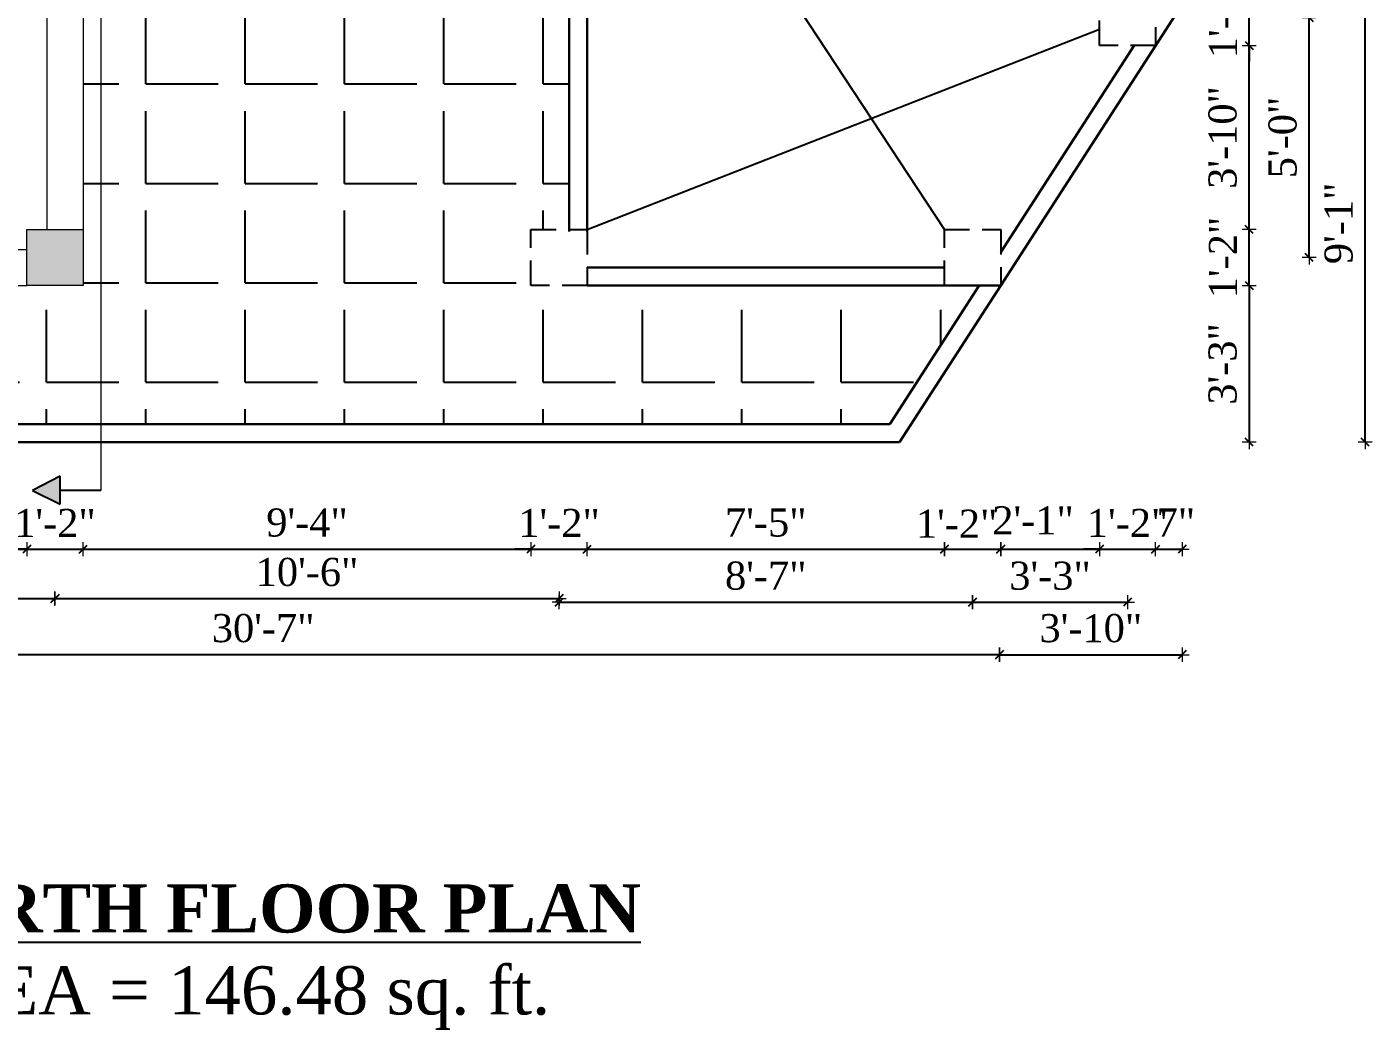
# Model space of a CAD drawing. Header units: inches. Extents: x 151827 to 346502, y -56182 to -23217.
# Drawn here: x 155697.4 to 156032.5, y -32039.4 to -31789.5 of the extents above; entities that cross this region are included whole.
import ezdxf

# ---------------------------------------------------------------- set-up
doc = ezdxf.new("R2010")
doc.units = ezdxf.units.IN
doc.header["$LTSCALE"] = 5
doc.header["$MEASUREMENT"] = 0
doc.linetypes.add('HIDDEN', pattern=[0.375, 0.25, -0.125])
doc.layers.add('A-WALL', color=7, linetype='Continuous', lineweight=9)
doc.layers.add('Dimension', color=7, linetype='Continuous', lineweight=18)
doc.layers.add('dim line', color=7, linetype='Continuous', lineweight=15, true_color=0xfab2b2)
doc.layers.add('TEXT', color=6, linetype='Continuous')
doc.layers.add('WALL', color=7, linetype='Continuous')
doc.styles.add('ordinary', font='times.ttf')
doc.dimstyles.new('Copy of 96', dxfattribs={"dimtxt": 7, "dimasz": 4, "dimexe": 0.5, "dimexo": 0.5, "dimgap": 3, "dimtad": 1, "dimdec": 1, "dimzin": 11, "dimdsep": 46, "dimlunit": 4, "dimtxsty": 'ordinary', "dimblk": 'OBLIQUE', "dimcen": 0.09, "dimse1": 1, "dimse2": 1, "dimclrt": 6, "dimazin": 0, "dimtfac": 1, "dimtdec": 1, "dimtix": 1, "dimtmove": 2, "dimatfit": 3, "dimldrblk": 'leader', "dimfxl": 0.5, "dimfxlon": 1, "dimtolj": 1, "dimtzin": 0, "dimarcsym": 0})

# ---------------------------------------------------------------- blocks, each defined once
blk = doc.blocks.new('oblique')
at = {"color": 0, "lineweight": -2}
blk.add_line((0.25, 0.25), (-0.25, -0.25), dxfattribs=at)
at = {"layer": 'dim line', "lineweight": 9}
for p, q in [((-0.4375, 0), (0.4375, 0)), ((0, 0.4375), (0, -0.4375))]:
    blk.add_line(p, q, dxfattribs=at)
blk = doc.blocks.new('*D1804')
at = {"layer": 'A-WALL', "color": 0, "lineweight": -2, "ltscale": 5, "transparency": 16777216}
for p, q in [((156001.83, -31839.95), (156001.83, -31835.95)), ((156001.83, -31853.95), (156001.83, -31839.95)), ((156001.83, -31853.95), (156001.83, -31857.95))]:
    blk.add_line(p, q, dxfattribs=at)
at = {"layer": 'Defpoints', "color": 0, "ltscale": 5, "transparency": 16777216}
for p in [(155939.96, -31839.95), (156001.83, -31839.95), (155939.96, -31853.95)]:
    blk.add_point(p, dxfattribs=at)
at = {"layer": 'A-WALL', "color": 0, "lineweight": -2, "ltscale": 5, "transparency": 16777216, "xscale": 4, "yscale": 4, "zscale": 4}
for p, rotation in [((156001.83, -31839.95), 270), ((156001.83, -31853.95), 90)]:
    blk.add_blockref('oblique', p, dxfattribs=dict(at, rotation=rotation))
at = {"layer": 'A-WALL', "color": 6, "ltscale": 5, "transparency": 16777216, "insert": (155995.33, -31846.95), "char_height": 7, "attachment_point": 5, "rotation": 90, "style": 'ordinary'}
blk.add_mtext('\\A1;1\'-2"', dxfattribs=at)
blk = doc.blocks.new('_OBLIQUE')
at = {"color": 0, "linetype": 'ByBlock'}
blk.add_line((-0.5, -0.5), (0.5, 0.5), dxfattribs=at)
blk = doc.blocks.new('leader')
at = {"layer": 'Dimension'}
for p, q in [((0, -4.328), (0, 4.328)), ((-4.424, 0), (4.424, 0))]:
    blk.add_line(p, q, dxfattribs=at)
blk = doc.blocks.new('*D1805')
at = {"layer": 'A-WALL', "color": 0, "lineweight": -2, "ltscale": 5, "transparency": 16777216}
blk.add_line((156001.83, -31839.95), (156001.83, -31794.17), dxfattribs=at)
at = {"layer": 'Defpoints', "color": 0, "ltscale": 5, "transparency": 16777216}
for p in [(155978.57, -31794.17), (156001.83, -31794.17), (155939.96, -31839.95)]:
    blk.add_point(p, dxfattribs=at)
at = {"layer": 'A-WALL', "color": 0, "lineweight": -2, "ltscale": 5, "transparency": 16777216, "xscale": 4, "yscale": 4, "zscale": 4}
for p, rotation in [((156001.83, -31794.17), 90), ((156001.83, -31839.95), 270)]:
    blk.add_blockref('oblique', p, dxfattribs=dict(at, rotation=rotation))
at = {"layer": 'A-WALL', "color": 6, "ltscale": 5, "transparency": 16777216, "insert": (155995.27, -31817.06), "char_height": 7, "attachment_point": 5, "rotation": 90, "style": 'ordinary'}
blk.add_mtext('\\A1;3\'-10"', dxfattribs=at)
blk = doc.blocks.new('*D1806')
at = {"layer": 'A-WALL', "color": 0, "lineweight": -2, "ltscale": 5, "transparency": 16777216}
for p, q in [((156001.83, -31780.17), (156001.83, -31776.17)), ((156001.83, -31794.17), (156001.83, -31780.17)), ((156001.83, -31794.17), (156001.83, -31798.17))]:
    blk.add_line(p, q, dxfattribs=at)
at = {"layer": 'Defpoints', "color": 0, "ltscale": 5, "transparency": 16777216}
for p in [(155978.57, -31780.17), (156001.83, -31780.17), (155978.57, -31794.17)]:
    blk.add_point(p, dxfattribs=at)
at = {"layer": 'A-WALL', "color": 0, "lineweight": -2, "ltscale": 5, "transparency": 16777216, "xscale": 4, "yscale": 4, "zscale": 4}
for p, rotation in [((156001.83, -31780.17), 270), ((156001.83, -31794.17), 90)]:
    blk.add_blockref('oblique', p, dxfattribs=dict(at, rotation=rotation))
at = {"layer": 'A-WALL', "color": 6, "ltscale": 5, "transparency": 16777216, "insert": (155995.33, -31787.17), "char_height": 7, "attachment_point": 5, "rotation": 90, "style": 'ordinary'}
blk.add_mtext('\\A1;1\'-2"', dxfattribs=at)
blk = doc.blocks.new('*D1811')
at = {"layer": 'A-WALL', "color": 0, "lineweight": -2, "ltscale": 5, "transparency": 16777216}
blk.add_line((156016.78, -31846.95), (156016.78, -31787.17), dxfattribs=at)
at = {"layer": 'Defpoints', "color": 0, "ltscale": 5, "transparency": 16777216}
for p in [(155971.57, -31787.17), (156016.78, -31787.17), (155932.96, -31846.95)]:
    blk.add_point(p, dxfattribs=at)
at = {"layer": 'A-WALL', "color": 0, "lineweight": -2, "ltscale": 5, "transparency": 16777216, "xscale": 4, "yscale": 4, "zscale": 4}
for p, rotation in [((156016.78, -31787.17), 90), ((156016.78, -31846.95), 270)]:
    blk.add_blockref('oblique', p, dxfattribs=dict(at, rotation=rotation))
at = {"layer": 'A-WALL', "color": 6, "ltscale": 5, "transparency": 16777216, "insert": (156010.22, -31817.06), "char_height": 7, "attachment_point": 5, "rotation": 90, "style": 'ordinary'}
blk.add_mtext('\\A1;5\'-0"', dxfattribs=at)
blk = doc.blocks.new('*D1814')
at = {"layer": 'A-WALL', "color": 0, "lineweight": -2, "ltscale": 5, "transparency": 16777216}
blk.add_line((156030.74, -31892.95), (156030.74, -31783.94), dxfattribs=at)
at = {"layer": 'Defpoints', "color": 0, "ltscale": 5, "transparency": 16777216}
for p in [(155985.2, -31783.94), (156030.74, -31783.94), (155914.76, -31892.95)]:
    blk.add_point(p, dxfattribs=at)
at = {"layer": 'A-WALL', "color": 0, "lineweight": -2, "ltscale": 5, "transparency": 16777216, "xscale": 4, "yscale": 4, "zscale": 4}
for p, rotation in [((156030.74, -31783.94), 90), ((156030.74, -31892.95), 270)]:
    blk.add_blockref('oblique', p, dxfattribs=dict(at, rotation=rotation))
at = {"layer": 'A-WALL', "color": 6, "ltscale": 5, "transparency": 16777216, "insert": (156024.17, -31838.45), "char_height": 7, "attachment_point": 5, "rotation": 90, "style": 'ordinary'}
blk.add_mtext('\\A1;9\'-1"', dxfattribs=at)
blk = doc.blocks.new('*D1851')
at = {"layer": 'A-WALL', "color": 0, "lineweight": -2, "ltscale": 5, "transparency": 16777216}
blk.add_line((156001.83, -31853.95), (156001.83, -31892.95), dxfattribs=at)
at = {"layer": 'Defpoints', "color": 0, "ltscale": 5, "transparency": 16777216}
for p in [(155939.96, -31853.95), (155914.76, -31892.95), (156001.83, -31892.95)]:
    blk.add_point(p, dxfattribs=at)
at = {"layer": 'A-WALL', "color": 0, "lineweight": -2, "ltscale": 5, "transparency": 16777216, "xscale": 4, "yscale": 4, "zscale": 4}
for p, rotation in [((156001.83, -31853.95), 90), ((156001.83, -31892.95), 270)]:
    blk.add_blockref('oblique', p, dxfattribs=dict(at, rotation=rotation))
at = {"layer": 'A-WALL', "color": 6, "ltscale": 5, "transparency": 16777216, "insert": (155995.27, -31873.45), "char_height": 7, "attachment_point": 5, "rotation": 90, "style": 'ordinary'}
blk.add_mtext('\\A1;3\'-3"', dxfattribs=at)
blk = doc.blocks.new('*D1819')
at = {"layer": 'A-WALL', "color": 0, "lineweight": -2, "ltscale": 5, "transparency": 16777216}
blk.add_line((155587.17, -31919.56), (155697.38, -31919.56), dxfattribs=at)
at = {"layer": 'Defpoints', "color": 0, "ltscale": 5, "transparency": 16777216}
for p in [(155587.17, -31853.95), (155697.38, -31853.95), (155697.38, -31919.56)]:
    blk.add_point(p, dxfattribs=at)
at = {"layer": 'A-WALL', "color": 0, "lineweight": -2, "ltscale": 5, "transparency": 16777216, "xscale": 4, "yscale": 4, "zscale": 4, "rotation": 180}
blk.add_blockref('oblique', (155587.17, -31919.56), dxfattribs=at)
at = {"layer": 'A-WALL', "color": 0, "lineweight": -2, "ltscale": 5, "transparency": 16777216, "xscale": 4, "yscale": 4, "zscale": 4}
blk.add_blockref('oblique', (155697.38, -31919.56), dxfattribs=at)
at = {"layer": 'A-WALL', "color": 6, "ltscale": 5, "transparency": 16777216, "insert": (155642.28, -31912.99), "char_height": 7, "attachment_point": 5, "style": 'ordinary'}
blk.add_mtext('\\A1;9\'-2"', dxfattribs=at)
blk = doc.blocks.new('*D1820')
at = {"layer": 'A-WALL', "color": 0, "lineweight": -2, "ltscale": 5, "transparency": 16777216}
for p, q in [((155697.38, -31919.56), (155693.38, -31919.56)), ((155697.38, -31919.56), (155711.38, -31919.56)), ((155711.38, -31919.56), (155715.38, -31919.56))]:
    blk.add_line(p, q, dxfattribs=at)
at = {"layer": 'Defpoints', "color": 0, "ltscale": 5, "transparency": 16777216}
for p in [(155697.38, -31853.95), (155711.38, -31853.95), (155711.38, -31919.56)]:
    blk.add_point(p, dxfattribs=at)
at = {"layer": 'A-WALL', "color": 0, "lineweight": -2, "ltscale": 5, "transparency": 16777216, "xscale": 4, "yscale": 4, "zscale": 4}
blk.add_blockref('oblique', (155697.38, -31919.56), dxfattribs=at)
at = {"layer": 'A-WALL', "color": 0, "lineweight": -2, "ltscale": 5, "transparency": 16777216, "xscale": 4, "yscale": 4, "zscale": 4, "rotation": 180}
blk.add_blockref('oblique', (155711.38, -31919.56), dxfattribs=at)
at = {"layer": 'A-WALL', "color": 6, "ltscale": 5, "transparency": 16777216, "insert": (155704.38, -31913.06), "char_height": 7, "attachment_point": 5, "style": 'ordinary'}
blk.add_mtext('\\A1;1\'-2"', dxfattribs=at)
blk = doc.blocks.new('*D1821')
at = {"layer": 'A-WALL', "color": 0, "lineweight": -2, "ltscale": 5, "transparency": 16777216}
blk.add_line((155711.38, -31919.56), (155822.95, -31919.56), dxfattribs=at)
at = {"layer": 'Defpoints', "color": 0, "ltscale": 5, "transparency": 16777216}
for p in [(155711.38, -31853.95), (155822.95, -31853.95), (155822.95, -31919.56)]:
    blk.add_point(p, dxfattribs=at)
at = {"layer": 'A-WALL', "color": 0, "lineweight": -2, "ltscale": 5, "transparency": 16777216, "xscale": 4, "yscale": 4, "zscale": 4, "rotation": 180}
blk.add_blockref('oblique', (155711.38, -31919.56), dxfattribs=at)
at = {"layer": 'A-WALL', "color": 0, "lineweight": -2, "ltscale": 5, "transparency": 16777216, "xscale": 4, "yscale": 4, "zscale": 4}
blk.add_blockref('oblique', (155822.95, -31919.56), dxfattribs=at)
at = {"layer": 'A-WALL', "color": 6, "ltscale": 5, "transparency": 16777216, "insert": (155767.17, -31912.99), "char_height": 7, "attachment_point": 5, "style": 'ordinary'}
blk.add_mtext('\\A1;9\'-4"', dxfattribs=at)
blk = doc.blocks.new('*D1822')
at = {"layer": 'A-WALL', "color": 0, "lineweight": -2, "ltscale": 5, "transparency": 16777216}
for p, q in [((155822.95, -31919.56), (155818.95, -31919.56)), ((155822.95, -31919.56), (155836.95, -31919.56)), ((155836.95, -31919.56), (155840.95, -31919.56))]:
    blk.add_line(p, q, dxfattribs=at)
at = {"layer": 'Defpoints', "color": 0, "ltscale": 5, "transparency": 16777216}
for p in [(155822.95, -31853.95), (155836.95, -31853.95), (155836.95, -31919.56)]:
    blk.add_point(p, dxfattribs=at)
at = {"layer": 'A-WALL', "color": 0, "lineweight": -2, "ltscale": 5, "transparency": 16777216, "xscale": 4, "yscale": 4, "zscale": 4}
blk.add_blockref('oblique', (155822.95, -31919.56), dxfattribs=at)
at = {"layer": 'A-WALL', "color": 0, "lineweight": -2, "ltscale": 5, "transparency": 16777216, "xscale": 4, "yscale": 4, "zscale": 4, "rotation": 180}
blk.add_blockref('oblique', (155836.95, -31919.56), dxfattribs=at)
at = {"layer": 'A-WALL', "color": 6, "ltscale": 5, "transparency": 16777216, "insert": (155829.95, -31913.06), "char_height": 7, "attachment_point": 5, "style": 'ordinary'}
blk.add_mtext('\\A1;1\'-2"', dxfattribs=at)
blk = doc.blocks.new('*D1823')
at = {"layer": 'A-WALL', "color": 0, "lineweight": -2, "ltscale": 5, "transparency": 16777216}
blk.add_line((155836.95, -31919.56), (155925.96, -31919.56), dxfattribs=at)
at = {"layer": 'Defpoints', "color": 0, "ltscale": 5, "transparency": 16777216}
for p in [(155836.95, -31853.95), (155925.96, -31853.95), (155925.96, -31919.56)]:
    blk.add_point(p, dxfattribs=at)
at = {"layer": 'A-WALL', "color": 0, "lineweight": -2, "ltscale": 5, "transparency": 16777216, "xscale": 4, "yscale": 4, "zscale": 4, "rotation": 180}
blk.add_blockref('oblique', (155836.95, -31919.56), dxfattribs=at)
at = {"layer": 'A-WALL', "color": 0, "lineweight": -2, "ltscale": 5, "transparency": 16777216, "xscale": 4, "yscale": 4, "zscale": 4}
blk.add_blockref('oblique', (155925.96, -31919.56), dxfattribs=at)
at = {"layer": 'A-WALL', "color": 6, "ltscale": 5, "transparency": 16777216, "insert": (155881.45, -31912.99), "char_height": 7, "attachment_point": 5, "style": 'ordinary'}
blk.add_mtext('\\A1;7\'-5"', dxfattribs=at)
blk = doc.blocks.new('*D1824')
at = {"layer": 'A-WALL', "color": 0, "lineweight": -2, "ltscale": 5, "transparency": 16777216}
blk.add_line((155925.96, -31919.56), (155939.96, -31919.56), dxfattribs=at)
at = {"layer": 'Defpoints', "color": 0, "ltscale": 5, "transparency": 16777216}
for p in [(155925.96, -31853.95), (155939.96, -31853.95), (155939.96, -31919.56)]:
    blk.add_point(p, dxfattribs=at)
at = {"layer": 'A-WALL', "color": 0, "lineweight": -2, "ltscale": 5, "transparency": 16777216, "xscale": 4, "yscale": 4, "zscale": 4, "rotation": 180}
blk.add_blockref('oblique', (155925.96, -31919.56), dxfattribs=at)
at = {"layer": 'A-WALL', "color": 0, "lineweight": -2, "ltscale": 5, "transparency": 16777216, "xscale": 4, "yscale": 4, "zscale": 4}
blk.add_blockref('oblique', (155939.96, -31919.56), dxfattribs=at)
at = {"layer": 'A-WALL', "color": 6, "ltscale": 5, "transparency": 16777216, "insert": (155928.99, -31913.24), "char_height": 7, "attachment_point": 5, "style": 'ordinary'}
blk.add_mtext('\\A1;1\'-2"', dxfattribs=at)
blk = doc.blocks.new('*D1825')
at = {"layer": 'A-WALL', "color": 0, "lineweight": -2, "ltscale": 5, "transparency": 16777216}
blk.add_line((155939.96, -31919.56), (155964.57, -31919.56), dxfattribs=at)
at = {"layer": 'Defpoints', "color": 0, "ltscale": 5, "transparency": 16777216}
for p in [(155964.57, -31794.17), (155939.96, -31853.95), (155964.57, -31919.56)]:
    blk.add_point(p, dxfattribs=at)
at = {"layer": 'A-WALL', "color": 0, "lineweight": -2, "ltscale": 5, "transparency": 16777216, "xscale": 4, "yscale": 4, "zscale": 4, "rotation": 180}
blk.add_blockref('oblique', (155939.96, -31919.56), dxfattribs=at)
at = {"layer": 'A-WALL', "color": 0, "lineweight": -2, "ltscale": 5, "transparency": 16777216, "xscale": 4, "yscale": 4, "zscale": 4}
blk.add_blockref('oblique', (155964.57, -31919.56), dxfattribs=at)
at = {"layer": 'A-WALL', "color": 6, "ltscale": 5, "transparency": 16777216, "insert": (155948.03, -31912.41), "char_height": 7, "attachment_point": 5, "style": 'ordinary'}
blk.add_mtext('\\A1;2\'-1"', dxfattribs=at)
blk = doc.blocks.new('*D1826')
at = {"layer": 'A-WALL', "color": 0, "lineweight": -2, "ltscale": 5, "transparency": 16777216}
for p, q in [((155964.57, -31919.56), (155960.57, -31919.56)), ((155964.57, -31919.56), (155978.57, -31919.56)), ((155978.57, -31919.56), (155982.57, -31919.56))]:
    blk.add_line(p, q, dxfattribs=at)
at = {"layer": 'Defpoints', "color": 0, "ltscale": 5, "transparency": 16777216}
for p in [(155964.57, -31794.17), (155978.57, -31794.17), (155978.57, -31919.56)]:
    blk.add_point(p, dxfattribs=at)
at = {"layer": 'A-WALL', "color": 0, "lineweight": -2, "ltscale": 5, "transparency": 16777216, "xscale": 4, "yscale": 4, "zscale": 4}
blk.add_blockref('oblique', (155964.57, -31919.56), dxfattribs=at)
at = {"layer": 'A-WALL', "color": 0, "lineweight": -2, "ltscale": 5, "transparency": 16777216, "xscale": 4, "yscale": 4, "zscale": 4, "rotation": 180}
blk.add_blockref('oblique', (155978.57, -31919.56), dxfattribs=at)
at = {"layer": 'A-WALL', "color": 6, "ltscale": 5, "transparency": 16777216, "insert": (155971.57, -31913.06), "char_height": 7, "attachment_point": 5, "style": 'ordinary'}
blk.add_mtext('\\A1;1\'-2"', dxfattribs=at)
blk = doc.blocks.new('*D1827')
at = {"layer": 'A-WALL', "color": 0, "lineweight": -2, "ltscale": 5, "transparency": 16777216}
blk.add_line((155978.57, -31919.56), (155985.2, -31919.56), dxfattribs=at)
at = {"layer": 'Defpoints', "color": 0, "ltscale": 5, "transparency": 16777216}
for p in [(155985.2, -31783.94), (155978.57, -31794.17), (155985.2, -31919.56)]:
    blk.add_point(p, dxfattribs=at)
at = {"layer": 'A-WALL', "color": 0, "lineweight": -2, "ltscale": 5, "transparency": 16777216, "xscale": 4, "yscale": 4, "zscale": 4, "rotation": 180}
blk.add_blockref('oblique', (155978.57, -31919.56), dxfattribs=at)
at = {"layer": 'A-WALL', "color": 0, "lineweight": -2, "ltscale": 5, "transparency": 16777216, "xscale": 4, "yscale": 4, "zscale": 4}
blk.add_blockref('oblique', (155985.2, -31919.56), dxfattribs=at)
at = {"layer": 'A-WALL', "color": 6, "ltscale": 5, "transparency": 16777216, "insert": (155983.61, -31912.95), "char_height": 7, "attachment_point": 5, "style": 'ordinary'}
blk.add_mtext('\\A1;7"', dxfattribs=at)
blk = doc.blocks.new('*D1828')
at = {"layer": 'A-WALL', "color": 0, "lineweight": -2, "ltscale": 5, "transparency": 16777216}
blk.add_line((155580.17, -31931.87), (155704.38, -31931.87), dxfattribs=at)
at = {"layer": 'Defpoints', "color": 0, "ltscale": 5, "transparency": 16777216}
for p in [(155580.17, -31846.95), (155704.38, -31846.95), (155704.38, -31931.87)]:
    blk.add_point(p, dxfattribs=at)
at = {"layer": 'A-WALL', "color": 0, "lineweight": -2, "ltscale": 5, "transparency": 16777216, "xscale": 4, "yscale": 4, "zscale": 4, "rotation": 180}
blk.add_blockref('oblique', (155580.17, -31931.87), dxfattribs=at)
at = {"layer": 'A-WALL', "color": 0, "lineweight": -2, "ltscale": 5, "transparency": 16777216, "xscale": 4, "yscale": 4, "zscale": 4}
blk.add_blockref('oblique', (155704.38, -31931.87), dxfattribs=at)
at = {"layer": 'A-WALL', "color": 6, "ltscale": 5, "transparency": 16777216, "insert": (155642.28, -31925.31), "char_height": 7, "attachment_point": 5, "style": 'ordinary'}
blk.add_mtext('\\A1;10\'-4"', dxfattribs=at)
blk = doc.blocks.new('*D1829')
at = {"layer": 'A-WALL', "color": 0, "lineweight": -2, "ltscale": 5, "transparency": 16777216}
blk.add_line((155829.95, -31932.8), (155932.96, -31932.8), dxfattribs=at)
at = {"layer": 'Defpoints', "color": 0, "ltscale": 5, "transparency": 16777216}
for p in [(155829.95, -31846.95), (155932.96, -31846.95), (155932.96, -31932.8)]:
    blk.add_point(p, dxfattribs=at)
at = {"layer": 'A-WALL', "color": 0, "lineweight": -2, "ltscale": 5, "transparency": 16777216, "xscale": 4, "yscale": 4, "zscale": 4, "rotation": 180}
blk.add_blockref('oblique', (155829.95, -31932.8), dxfattribs=at)
at = {"layer": 'A-WALL', "color": 0, "lineweight": -2, "ltscale": 5, "transparency": 16777216, "xscale": 4, "yscale": 4, "zscale": 4}
blk.add_blockref('oblique', (155932.96, -31932.8), dxfattribs=at)
at = {"layer": 'A-WALL', "color": 6, "ltscale": 5, "transparency": 16777216, "insert": (155881.45, -31926.23), "char_height": 7, "attachment_point": 5, "style": 'ordinary'}
blk.add_mtext('\\A1;8\'-7"', dxfattribs=at)
blk = doc.blocks.new('*D1830')
at = {"layer": 'A-WALL', "color": 0, "lineweight": -2, "ltscale": 5, "transparency": 16777216}
blk.add_line((155704.38, -31931.87), (155829.95, -31931.87), dxfattribs=at)
at = {"layer": 'Defpoints', "color": 0, "ltscale": 5, "transparency": 16777216}
for p in [(155704.38, -31846.95), (155829.95, -31846.95), (155829.95, -31931.87)]:
    blk.add_point(p, dxfattribs=at)
at = {"layer": 'A-WALL', "color": 0, "lineweight": -2, "ltscale": 5, "transparency": 16777216, "xscale": 4, "yscale": 4, "zscale": 4, "rotation": 180}
blk.add_blockref('oblique', (155704.38, -31931.87), dxfattribs=at)
at = {"layer": 'A-WALL', "color": 0, "lineweight": -2, "ltscale": 5, "transparency": 16777216, "xscale": 4, "yscale": 4, "zscale": 4}
blk.add_blockref('oblique', (155829.95, -31931.87), dxfattribs=at)
at = {"layer": 'A-WALL', "color": 6, "ltscale": 5, "transparency": 16777216, "insert": (155767.17, -31925.31), "char_height": 7, "attachment_point": 5, "style": 'ordinary'}
blk.add_mtext('\\A1;10\'-6"', dxfattribs=at)
blk = doc.blocks.new('*D1831')
at = {"layer": 'A-WALL', "color": 0, "lineweight": -2, "ltscale": 5, "transparency": 16777216}
blk.add_line((155932.96, -31932.8), (155971.57, -31932.8), dxfattribs=at)
at = {"layer": 'Defpoints', "color": 0, "ltscale": 5, "transparency": 16777216}
for p in [(155971.57, -31787.17), (155932.96, -31846.95), (155971.57, -31932.8)]:
    blk.add_point(p, dxfattribs=at)
at = {"layer": 'A-WALL', "color": 0, "lineweight": -2, "ltscale": 5, "transparency": 16777216, "xscale": 4, "yscale": 4, "zscale": 4, "rotation": 180}
blk.add_blockref('oblique', (155932.96, -31932.8), dxfattribs=at)
at = {"layer": 'A-WALL', "color": 0, "lineweight": -2, "ltscale": 5, "transparency": 16777216, "xscale": 4, "yscale": 4, "zscale": 4}
blk.add_blockref('oblique', (155971.57, -31932.8), dxfattribs=at)
at = {"layer": 'A-WALL', "color": 6, "ltscale": 5, "transparency": 16777216, "insert": (155952.26, -31926.24), "char_height": 7, "attachment_point": 5, "style": 'ordinary'}
blk.add_mtext('\\A1;3\'-3"', dxfattribs=at)
blk = doc.blocks.new('*D1832')
at = {"layer": 'A-WALL', "color": 0, "lineweight": -2, "ltscale": 5, "transparency": 16777216}
blk.add_line((155939.64, -31945.86), (155572.84, -31945.86), dxfattribs=at)
at = {"layer": 'Defpoints', "color": 0, "ltscale": 5, "transparency": 16777216}
for p in [(155572.84, -31853.95), (155939.64, -31853.95), (155572.84, -31945.86)]:
    blk.add_point(p, dxfattribs=at)
at = {"layer": 'A-WALL', "color": 0, "lineweight": -2, "ltscale": 5, "transparency": 16777216, "xscale": 4, "yscale": 4, "zscale": 4, "rotation": 180}
blk.add_blockref('oblique', (155572.84, -31945.86), dxfattribs=at)
at = {"layer": 'A-WALL', "color": 0, "lineweight": -2, "ltscale": 5, "transparency": 16777216, "xscale": 4, "yscale": 4, "zscale": 4}
blk.add_blockref('oblique', (155939.64, -31945.86), dxfattribs=at)
at = {"layer": 'A-WALL', "color": 6, "ltscale": 5, "transparency": 16777216, "insert": (155756.24, -31939.29), "char_height": 7, "attachment_point": 5, "style": 'ordinary'}
blk.add_mtext('\\A1;30\'-7"', dxfattribs=at)
blk = doc.blocks.new('*D1833')
at = {"layer": 'A-WALL', "color": 0, "lineweight": -2, "ltscale": 5, "transparency": 16777216}
blk.add_line((155939.64, -31945.86), (155985.2, -31945.86), dxfattribs=at)
at = {"layer": 'Defpoints', "color": 0, "ltscale": 5, "transparency": 16777216}
for p in [(155985.2, -31783.94), (155939.64, -31853.95), (155985.2, -31945.86)]:
    blk.add_point(p, dxfattribs=at)
at = {"layer": 'A-WALL', "color": 0, "lineweight": -2, "ltscale": 5, "transparency": 16777216, "xscale": 4, "yscale": 4, "zscale": 4, "rotation": 180}
blk.add_blockref('oblique', (155939.64, -31945.86), dxfattribs=at)
at = {"layer": 'A-WALL', "color": 0, "lineweight": -2, "ltscale": 5, "transparency": 16777216, "xscale": 4, "yscale": 4, "zscale": 4}
blk.add_blockref('oblique', (155985.2, -31945.86), dxfattribs=at)
at = {"layer": 'A-WALL', "color": 6, "ltscale": 5, "transparency": 16777216, "insert": (155962.42, -31939.3), "char_height": 7, "attachment_point": 5, "style": 'ordinary'}
blk.add_mtext('\\A1;3\'-10"', dxfattribs=at)

msp = doc.modelspace()

# ---------------------------------------------------------------- hatches: boundary and pattern name
at = {"ltscale": 5}
msp.add_hatch(color=256, dxfattribs=at).paths.add_polyline_path([(155705.67, -31908.38), (155705.67, -31901.37), (155698.78, -31904.95)])
at = {"layer": 'WALL', "linetype": 'ByBlock', "ltscale": 5, "true_color": 0xf8991e}
h = msp.add_hatch(dxfattribs=at)
h.set_pattern_fill('ANGLE', color=30, scale=90)
h.set_pattern_definition([(0, (0, 0), (0, 24.75), [18, -6.75]), (90, (0, 0), (-24.75, 2e-15), [18, -6.75])])
h.paths.add_polyline_path([(155832.45, -31713.67), (155822.95, -31713.67), (155822.95, -31704.17), (155715.77, -31704.17), (155715.77, -31888.45), (155912.31, -31888.45), (155934.6, -31853.95), (155836.95, -31853.95), (155822.95, -31853.95), (155822.95, -31839.95), (155832.45, -31839.95)])
h.paths.add_polyline_path([(155654.92, -31848.95), (155652.38, -31848.95), (155652.38, -31853.95), (155587.17, -31853.95), (155577.34, -31853.95), (155576.52, -31888.45), (155715.77, -31888.45), (155715.77, -31704.17), (155711.38, -31704.17), (155711.38, -31713.67), (155711.38, -31839.95), (155711.38, -31853.95), (155697.38, -31853.95), (155688.38, -31853.95), (155688.38, -31848.95), (155685.88, -31848.95), (155685.88, -31876.91, -0.414214)])
h.paths.add_polyline_path([(155746.52, -31788.08), (155803.83, -31788.08), (155803.83, -31780.42), (155746.52, -31780.42)], flags=24)
h = msp.add_hatch(color=30, dxfattribs=at)
h.dxf.hatch_style = 1
h.paths.add_polyline_path([(155697.38, -31839.95), (155697.38, -31853.95), (155711.38, -31853.95), (155711.38, -31839.95)])

# ---------------------------------------------------------------- linework, layer by layer
at = {"ltscale": 5}
for p, q in [((155705.67, -31901.37, -72.71), (155698.78, -31904.95, -72.71)), ((155705.67, -31908.38, -72.71), (155705.67, -31901.37, -72.71)), ((155698.78, -31904.95, -72.71), (155705.67, -31908.38, -72.71)), ((155715.77, -31904.95, -72.71), (155705.67, -31904.95, -72.71))]:
    msp.add_line(p, q, dxfattribs=at)
at = {"layer": 'A-WALL', "ltscale": 5}
for p, q in [((155715.77, -31616.38, -72.71), (155715.77, -31904.95, -72.71)), ((155702.38, -31713.67, -72.71), (155702.38, -31839.95, -72.71)), ((155711.38, -31713.67, -72.71), (155711.38, -31839.95, -72.71)), ((155688.38, -31844.95, -72.71), (155697.38, -31844.95, -72.71)), ((155688.38, -31853.95, -72.71), (155697.38, -31853.95, -72.71))]:
    msp.add_line(p, q, dxfattribs=at)
at = {"layer": 'A-WALL', "lineweight": 30}
for p, q in [((155832.45, -31713.67, -72.71), (155832.45, -31840.45, -72.71)), ((155836.95, -31713.67, -72.71), (155836.95, -31840.45, -72.71)), ((155985.2, -31783.94, -72.71), (155939.96, -31853.95, -72.71)), ((155973.23, -31794.17, -72.71), (155939.96, -31845.66, -72.71)), ((155925.96, -31849.45, -72.71), (155836.95, -31849.45, -72.71)), ((155939.96, -31853.95, -72.71), (155836.95, -31853.95, -72.71)), ((155934.6, -31853.95, -72.71), (155912.31, -31888.45, -72.71)), ((155939.96, -31853.95, -72.71), (155914.76, -31892.95, -72.71)), ((155912.31, -31888.45, -72.71), (155576.52, -31888.45, -72.71)), ((155914.76, -31892.95, -72.71), (155571.92, -31892.95, -72.71))]:
    msp.add_line(p, q, dxfattribs=at)
at = {"layer": 'A-WALL', "ltscale": 5, "elevation": -72.71}
msp.add_lwpolyline([(155697.38, -31839.95), (155711.38, -31839.95), (155711.38, -31853.95), (155697.38, -31853.95)], close=True, dxfattribs=at)
at = {"layer": 'WALL', "color": 30, "linetype": 'ByBlock', "ltscale": 5, "true_color": 0xf8991e}
for p, q in [((155925.96, -31839.95, -72.71), (155836.95, -31704.84, -72.71)), ((155836.95, -31839.95, -72.71), (155964.57, -31790.12, -72.71))]:
    msp.add_line(p, q, dxfattribs=at)
at = {"layer": 'WALL', "color": 2, "linetype": 'HIDDEN', "ltscale": 5, "elevation": -72.71}
for points in [[(155964.57, -31780.17), (155978.57, -31780.17), (155978.57, -31794.17), (155964.57, -31794.17)], [(155822.95, -31839.95), (155836.95, -31839.95), (155836.95, -31853.95), (155822.95, -31853.95)], [(155925.96, -31839.95), (155939.96, -31839.95), (155939.96, -31853.95), (155925.96, -31853.95)]]:
    msp.add_lwpolyline(points, close=True, dxfattribs=at)

# ---------------------------------------------------------------- texts
at = {"layer": 'TEXT', "char_height": 12, "width": 219.8151, "attachment_point": 8, "style": 'ordinary'}
for s, insert in [('{\\fTimes New Roman|b1|i0|c0|p18;\\LFOURTH FLOOR PLAN}', (155750.16, -32015.23, -72.71)), ('AREA = 146.48 sq. ft.', (155745.85, -32039.36, -72.71))]:
    msp.add_mtext(s, dxfattribs=dict(at, insert=insert))

# ---------------------------------------------------------------- dimensions: what is measured, and where the dimension line sits
at = {"layer": 'A-WALL', "ltscale": 5}
for base, p1, p2, picture, middle in [((156001.83, -31780.17, -72.71), (155978.57, -31794.17, -72.71), (155978.57, -31780.17, -72.71), '*D1806', (155995.33, -31787.17, -72.71)), ((156030.74, -31783.94, -72.71), (155914.76, -31892.95, -72.71), (155985.2, -31783.94, -72.71), '*D1814', (156024.17, -31838.45, -72.71)), ((156016.78, -31787.17, -72.71), (155932.96, -31846.95, -72.71), (155971.57, -31787.17, -72.71), '*D1811', (156010.22, -31817.06, -72.71)), ((156001.83, -31794.17, -72.71), (155939.96, -31839.95, -72.71), (155978.57, -31794.17, -72.71), '*D1805', (155995.27, -31817.06, -72.71)), ((156001.83, -31839.95, -72.71), (155939.96, -31853.95, -72.71), (155939.96, -31839.95, -72.71), '*D1804', (155995.33, -31846.95, -72.71)), ((156001.83, -31892.95, -72.71), (155939.96, -31853.95, -72.71), (155914.76, -31892.95, -72.71), '*D1851', (155995.27, -31873.45, -72.71))]:
    dim = msp.add_linear_dim(base=base, p1=p1, p2=p2, angle=90, dimstyle='Copy of 96', override={"dimdec": 0, "dimblk": 'oblique', "dimtdec": 0, "dimarcsym": 1}, dxfattribs=at)
    dim.commit()
    dim.dimension.update_dxf_attribs({"geometry": picture, "text_midpoint": middle})
for base, p1, p2, picture, middle in [((155985.2, -31945.86, -72.71), (155939.64, -31853.95, -72.71), (155985.2, -31783.94, -72.71), '*D1833', (155962.42, -31939.3, -72.71)), ((155971.57, -31932.8, -72.71), (155932.96, -31846.95, -72.71), (155971.57, -31787.17, -72.71), '*D1831', (155952.26, -31926.24, -72.71)), ((155978.57, -31919.56, -72.71), (155964.57, -31794.17, -72.71), (155978.57, -31794.17, -72.71), '*D1826', (155971.57, -31913.06, -72.71)), ((155704.38, -31931.87, -72.71), (155580.17, -31846.95, -72.71), (155704.38, -31846.95, -72.71), '*D1828', (155642.28, -31925.31, -72.71)), ((155829.95, -31931.87, -72.71), (155704.38, -31846.95, -72.71), (155829.95, -31846.95, -72.71), '*D1830', (155767.17, -31925.31, -72.71)), ((155932.96, -31932.8, -72.71), (155829.95, -31846.95, -72.71), (155932.96, -31846.95, -72.71), '*D1829', (155881.45, -31926.23, -72.71)), ((155572.84, -31945.86, -72.71), (155939.64, -31853.95, -72.71), (155572.84, -31853.95, -72.71), '*D1832', (155756.24, -31939.29, -72.71)), ((155697.38, -31919.56, -72.71), (155587.17, -31853.95, -72.71), (155697.38, -31853.95, -72.71), '*D1819', (155642.28, -31912.99, -72.71)), ((155711.38, -31919.56, -72.71), (155697.38, -31853.95, -72.71), (155711.38, -31853.95, -72.71), '*D1820', (155704.38, -31913.06, -72.71)), ((155822.95, -31919.56, -72.71), (155711.38, -31853.95, -72.71), (155822.95, -31853.95, -72.71), '*D1821', (155767.17, -31912.99, -72.71)), ((155836.95, -31919.56, -72.71), (155822.95, -31853.95, -72.71), (155836.95, -31853.95, -72.71), '*D1822', (155829.95, -31913.06, -72.71)), ((155925.96, -31919.56, -72.71), (155836.95, -31853.95, -72.71), (155925.96, -31853.95, -72.71), '*D1823', (155881.45, -31912.99, -72.71))]:
    dim = msp.add_linear_dim(base=base, p1=p1, p2=p2, dimstyle='Copy of 96', override={"dimdec": 0, "dimblk": 'oblique', "dimtdec": 0, "dimarcsym": 1}, dxfattribs=at)
    dim.commit()
    dim.dimension.update_dxf_attribs({"geometry": picture, "text_midpoint": middle})
for base, p1, p2, picture, middle in [((155985.2, -31919.56, -72.71), (155978.57, -31794.17, -72.71), (155985.2, -31783.94, -72.71), '*D1827', (155983.61, -31912.95, -72.71)), ((155964.57, -31919.56, -72.71), (155939.96, -31853.95, -72.71), (155964.57, -31794.17, -72.71), '*D1825', (155948.03, -31912.41, -72.71)), ((155939.96, -31919.56, -72.71), (155925.96, -31853.95, -72.71), (155939.96, -31853.95, -72.71), '*D1824', (155928.99, -31913.24, -72.71))]:
    dim = msp.add_linear_dim(base=base, p1=p1, p2=p2, dimstyle='Copy of 96', override={"dimdec": 0, "dimblk": 'oblique', "dimtdec": 0, "dimarcsym": 1}, dxfattribs=at)
    dim.commit()
    dim.dimension.update_dxf_attribs({"geometry": picture, "text_midpoint": middle, "dimtype": 160})

doc.saveas('drawing.dxf')
